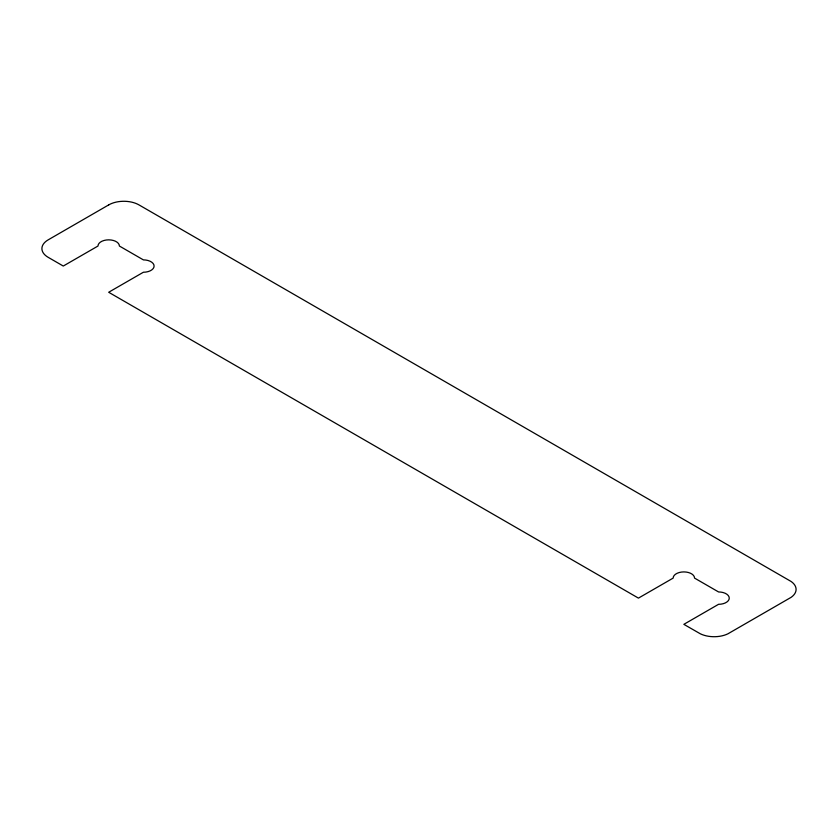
<?xml version="1.0" encoding="UTF-8"?>
<svg xmlns="http://www.w3.org/2000/svg" width="838" height="838" viewBox="0 0 838 838"><rect width="100%" height="100%" fill="white"/><g stroke="black" fill="none" stroke-linecap="round" stroke-linejoin="round"><path stroke-width="1.26" d="M108.71 204.901L48.175 239.857A21.4 12.35 0 0 0 48.175 257.329L63.279 266.044L97.994 246.026A10.705 6.18 0 0 1 108.699 239.846A10.705 6.18 0 0 1 119.394 246.026L143.392 259.885A10.705 6.18 0 0 1 154.098 266.065A10.705 6.18 0 0 1 143.392 272.245L108.678 292.263L638.441 598.123L673.155 578.094A10.705 6.18 0 0 1 683.86 571.914A10.705 6.18 0 0 1 694.555 578.094L718.564 591.953A10.705 6.18 0 0 1 729.259 598.133A10.705 6.18 0 0 1 718.554 604.313L683.85 624.341L700.379 633.821A21.4 12.361 0 0 0 727.908 633.821L791.093 597.347A21.4 12.361 0 0 0 791.093 581.467L138.982 204.901A21.4 12.361 0 0 0 108.71 204.901"/></g></svg>
